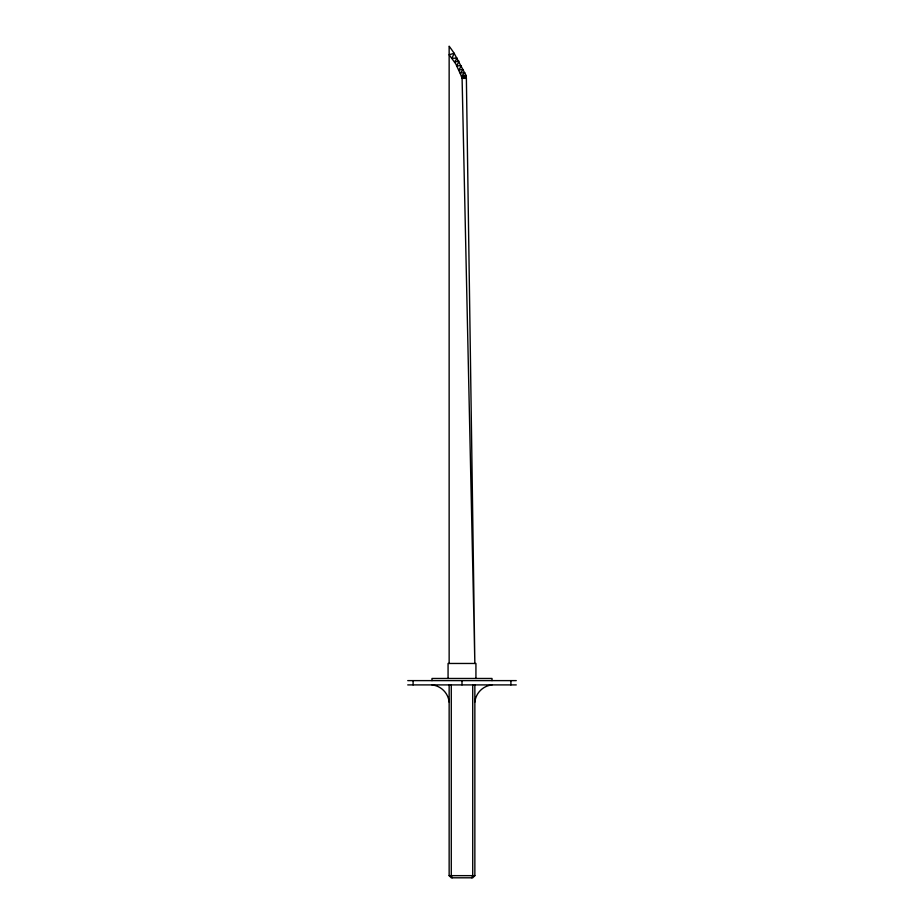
<?xml version="1.0" encoding="UTF-8"?>
<svg xmlns="http://www.w3.org/2000/svg" width="924" height="924" viewBox="0 0 924 924"><rect width="100%" height="100%" fill="white"/><g stroke="black" fill="none" stroke-linecap="round" stroke-linejoin="round"><path stroke-width="1.39" d="M471.829 877.8L472.718 875.652L472.718 684.903M474.855 684.903L474.855 875.652L472.718 877.8L451.282 877.8L449.145 875.652L449.145 684.903M466.377 78.344L462.092 78.344L461.423 76.195L464.83 72.73L460.244 73.008L463.374 69.623L458.928 69.889L461.446 65.743L456.895 65.858L458.928 61.123L454.585 61.977L457.207 58.177L451.986 58.281L454.134 53.292L449.145 54.77L455.775 63.895L461.423 76.195L466.008 75.41L466.377 78.344L474.855 663.467L462.092 78.344L466.008 75.41L454.134 53.292A140.101 140.101 0 0 0 449.145 46.2L449.145 663.467M462.092 78.344L466.297 77.038M407.738 680.618L516.262 680.618M407.738 684.903L516.262 684.903M449.145 875.652L474.855 875.652M452.171 877.8L451.282 875.652L451.282 684.903M510.903 680.618L510.903 684.903M492.007 680.618L492.007 678.47L431.993 678.47L431.993 680.618M475.929 678.47L475.929 663.467L448.071 663.467L448.071 678.47M462 680.618L462 684.903M413.097 680.618L413.097 684.903M431.993 684.903A19.288 19.288 0 0 1 449.145 702.055M474.855 702.055A19.288 19.288 0 0 1 492.007 684.903"/></g></svg>
